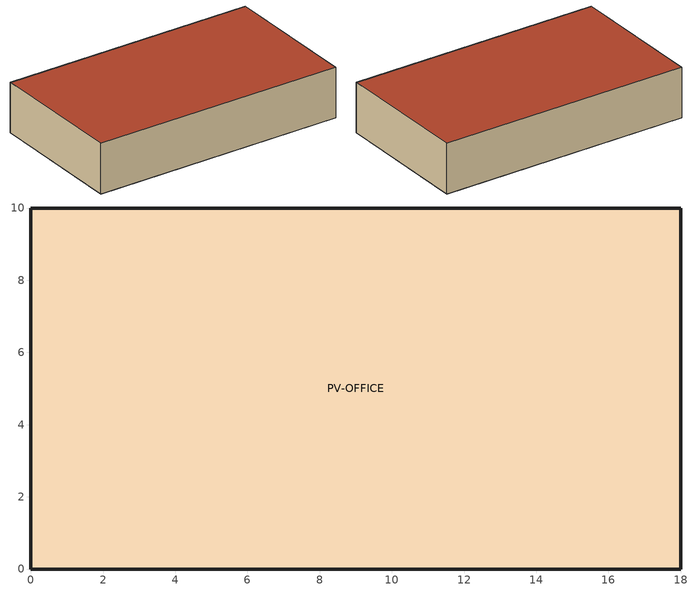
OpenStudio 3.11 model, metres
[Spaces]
PV-OFFICE
 floor ground: 0,0 18,0 18,10 0,10 z0
 wall outside: 18,0 0,0 0,10 18,10 18,0 z0:3.6
 roof outside: 0,10 18,10 18,0 0,0 z3.6
[Building]
CLI PV Office
[BuildingStory]
01_PV: Nominal Z Coordinate {m}=0
[ThermalZone]
PV-OFFICE Zone: Thermostat=PV-OFFICE Zone Thermostat; Use Ideal Air Loads=Yes
[Sizing:Zone]
PV-OFFICE Zone: Zone Cooling Design Supply Air Temperature Input Method=SupplyAirTemperature; Zone Cooling Design Supply Air Temperature {C}=14; Zone Cooling Design Supply Air Temperature Difference {deltaC}=11.11; Zone Heating Design Supply Air Temperature Input Method=SupplyAirTemperature; Zone Heating Design Supply Air Temperature {C}=40; Zone Heating Design Supply Air Temperature Difference {deltaC}=11.11; Zone Cooling Design Supply Air Humidity Ratio {kg-H2O/kg-air}=0.0085; Zone Heating Design Supply Air Humidity Ratio {kg-H2O/kg-air}=0.008; Cooling Design Air Flow Method=DesignDay; Heating Design Air Flow Method=DesignDay; Account for Dedicated Outdoor Air System=No; Dedicated Outdoor Air System Control Strategy=NeutralSupplyAir; Dedicated Outdoor Air Low Setpoint Temperature for Design {C}=autosize; Dedicated Outdoor Air High Setpoint Temperature for Design {C}=autosize; Zone Load Sizing Method=Sensible Load Only No Latent Load; Zone Latent Cooling Design Supply Air Humidity Ratio Input Method=HumidityRatioDifference; Zone Cooling Design Supply Air Humidity Ratio Difference {kgWater/kgDryAir}=0.005; Zone Latent Heating Design Supply Air Humidity Ratio Input Method=HumidityRatioDifference; Zone Humidification Design Supply Air Humidity Ratio Difference {kgWater/kgDryAir}=0.005; Sizing Option=Coincident; Heating Coil Sizing Method=None; Maximum Heating Capacity To Cooling Load Sizing Ratio {W/W}=1
[Space]
PV-OFFICE: Space Type=TASK07 PV Office Type; Building Story=01_PV; Thermal Zone=PV-OFFICE Zone; Part of Total Floor Area=Yes
[SpaceType]
TASK07 PV Office Type
[People:Definition]
TASK07 PV Office Type People Definition: Number of People Calculation Method=People/Area; People per Space Floor Area {person/m2}=0.035; Fraction Radiant=0.3
[People]
TASK07 PV Office Type People: People Definition=TASK07 PV Office Type People Definition; Space or SpaceType=TASK07 PV Office Type; Number of People Schedule=TASK07 Occupancy Schedule; Clothing Insulation Calculation Method=ClothingInsulationSchedule; Multiplier=1
[Lights:Definition]
TASK07 PV Office Type Lights Definition: Design Level Calculation Method=Watts/Area; Watts per Space Floor Area {W/m2}=8
[Lights]
TASK07 PV Office Type Lights: Lights Definition=TASK07 PV Office Type Lights Definition; Space or SpaceType=TASK07 PV Office Type; Schedule=TASK07 Load Schedule; Fraction Replaceable=1
[ElectricEquipment:Definition]
TASK07 PV Office Type Equipment Definition: Design Level Calculation Method=Watts/Area; Watts per Space Floor Area {W/m2}=12
[ElectricEquipment]
TASK07 PV Office Type Equipment: Electric Equipment Definition=TASK07 PV Office Type Equipment Definition; Space or SpaceType=TASK07 PV Office Type; Schedule=TASK07 Load Schedule
[ThermostatSetpoint:DualSetpoint]
PV-OFFICE Zone Thermostat: Heating Setpoint Temperature Schedule=PV-OFFICE Zone Heating Setpoint; Cooling Setpoint Temperature Schedule=PV-OFFICE Zone Cooling Setpoint
[ElectricLoadCenter:Inverter:PVWatts]
TASK07 PVWatts Inverter: DC to AC Size Ratio=1.15; Inverter Efficiency=0.96
[ElectricLoadCenter:Distribution]
TASK07 PV Load Center: Generator Operation Scheme Type=Baseload; Electrical Buss Type=DirectCurrentWithInverter; Inverter=TASK07 PVWatts Inverter
[Generator:PVWatts]
TASK07 Roof PVWatts: DC System Capacity {W}=18000; Module Type=Premium; Array Type=FixedOpenRack; System Losses=0.12; Surface=PV-OFFICE Roof
[Schedule:Constant]
Name | Value
TASK07 Occupancy Schedule | 0.65
TASK07 Load Schedule | 1
PV-OFFICE Zone Heating Setpoint | 20
PV-OFFICE Zone Cooling Setpoint | 25
